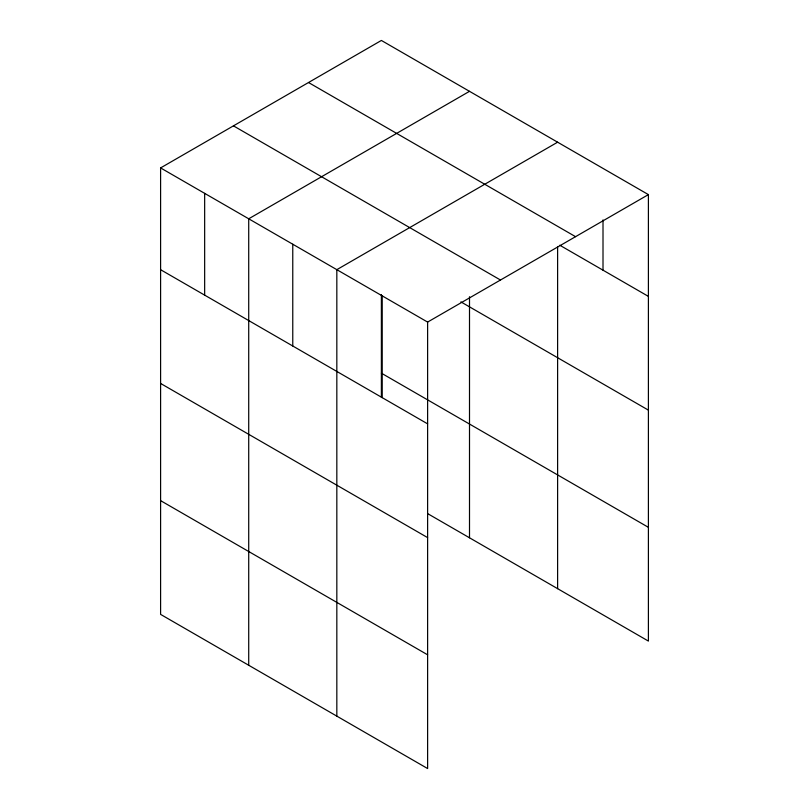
<?xml version="1.0" encoding="UTF-8"?>
<svg xmlns="http://www.w3.org/2000/svg" width="809" height="809" viewBox="0 0 809 809"><rect width="100%" height="100%" fill="white"/><g stroke="black" fill="none" stroke-linecap="round" stroke-linejoin="round"><path stroke-width="1.21" d="M160.597 167.918L427.617 322.083L427.617 768.55L160.597 614.385L160.597 167.918L381.383 40.45L648.403 194.615L648.403 641.082L427.597 513.594M469.503 91.326L248.717 218.794L248.717 665.261M557.613 142.192L336.827 269.67L336.827 716.137M427.617 322.083L648.403 194.615M308.522 82.518L575.543 236.673M559.777 245.218L648.403 296.387M233.457 125.86L500.478 280.015M460.908 301.888L648.403 410.133M381.383 373.171L648.403 527.326M160.597 269.7L427.617 423.855M160.597 383.446L427.617 537.611M160.597 500.64L427.617 654.805M603.008 219.917L603.008 270.176M557.613 246.502L557.613 588.669M469.503 296.731L469.503 537.793M382.222 295.872L382.222 397.654M381.383 294.628L381.383 397.179M292.767 244.227L292.767 346.009M204.657 193.361L204.657 295.133"/></g></svg>
